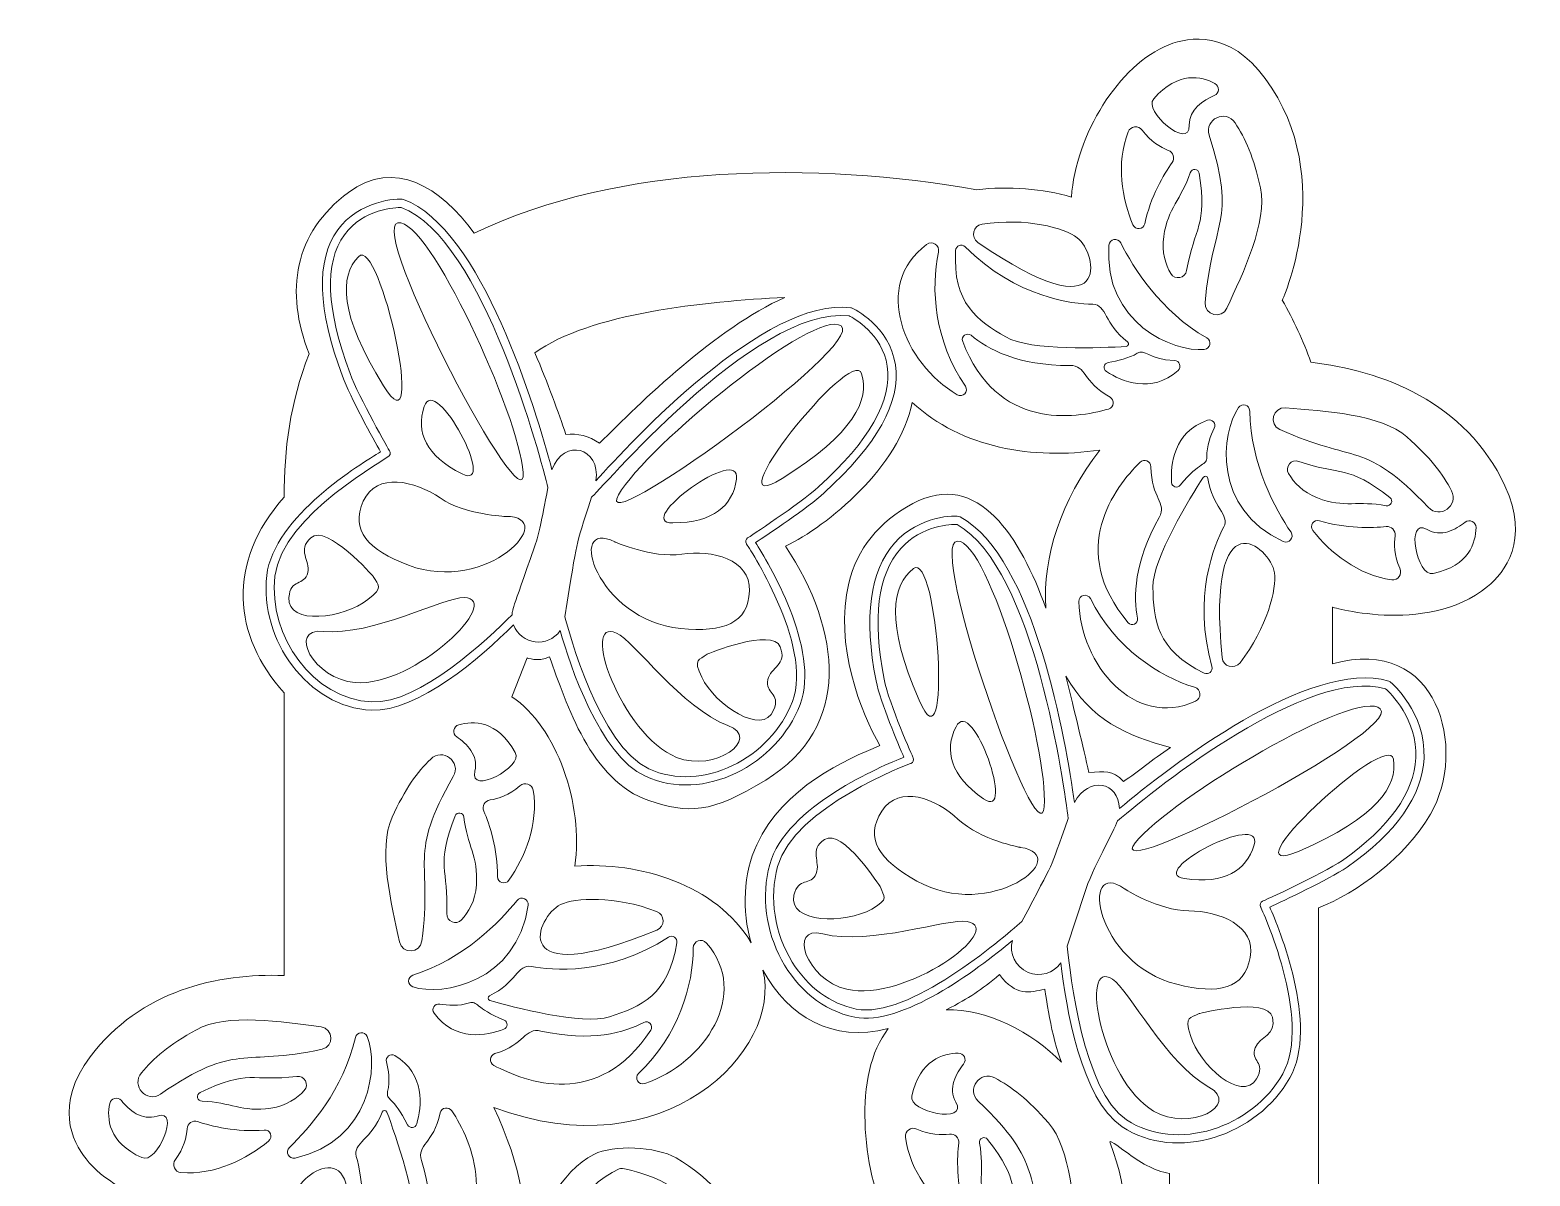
# Model space of a CAD drawing. Header units: inches. Extents: x 103 to 799, y 69 to 720.
# Drawn here: x 433.8 to 799, y 441.2 to 720.2 of the extents above; entities that cross this region are included whole.
import ezdxf

# ---------------------------------------------------------------- set-up
doc = ezdxf.new("R2010")
doc.units = ezdxf.units.IN
doc.header["$MEASUREMENT"] = 0
doc.layers.add('_U+0421_U+043B_U+043E_U+0439 1', color=7, linetype='Continuous')

# ---------------------------------------------------------------- blocks, each defined once
blk = doc.blocks.new('block 2')
at = {"layer": '_U+0421_U+043B_U+043E_U+0439 1', "color": 1, "lineweight": 9, "true_color": 0xff0000}
for points, knots in [([(792.9, 609.25), (783.5, 629.71), (762.64, 637.41), (745.66, 639.32), (743.81, 644.55), (741.46, 649.59), (738.69, 654.42), (738.06, 652.85), (752.73, 683.65), (734.57, 708.38), (725.89, 720.2), (716.13, 718.6), (711.08, 716.59), (698.87, 711.74), (688.4, 694.66), (687.37, 679.54), (680.4, 681.54), (672.12, 682.28), (664.32, 681.3), (625.47, 688.23), (577.24, 687.77), (542, 670.75), (533.76, 681.95), (522.52, 689.03), (511.33, 680.67), (498.07, 670.75), (495.83, 656.7), (501.77, 641.38), (501.77, 641.38), (501.77, 641.38), (501.77, 641.38), (497.1, 629.14), (495.7, 618.29), (495.7, 606.5), (481.6, 590.59), (483.19, 572.65), (495.7, 558.82), (495.7, 558.82), (495.7, 558.82), (495.7, 558.82), (495.7, 558.82), (495.7, 490.04), (495.7, 490.04), (479.63, 490.61), (460.63, 486.45), (448.5, 470.26), (439.7, 458.53), (444.07, 449.64), (447.46, 445.39), (455.64, 435.12), (475.02, 430.05), (489.79, 433.45), (489.91, 425.56), (491.91, 416.61), (495.7, 409), (495.7, 409), (495.7, 409), (495.7, 409), (495.7, 409), (495.7, 402.8), (495.7, 402.8), (481.25, 409.71), (465.28, 412.71), (459.78, 397.6), (456.52, 388.67), (456.94, 380.31), (461.02, 372.75), (468.39, 359.07), (483.88, 351.9), (492.5, 349.09), (488.56, 341.12), (481.73, 324.14), (486.24, 309.44), (487.7, 304.69), (492.2, 298.59), (495.7, 295.18), (495.7, 295.18), (495.7, 268.88), (495.7, 268.88), (483.83, 270.78), (470.88, 269.48), (459.2, 261.54), (433.82, 244.3), (460.55, 216.02), (486.29, 213.32), (481.26, 197.87), (482.16, 175.46), (495.71, 166.3), (495.71, 166.3), (495.7, 166.31), (495.7, 166.31), (495.7, 166.31), (495.7, 69.39), (495.7, 69.39), (495.7, 69.39), (595.15, 69.39), (595.15, 69.39), (595.15, 69.39), (595.15, 81.93), (595.15, 81.93), (595.15, 90.67), (602.26, 97.79), (611.01, 97.79), (611.01, 97.79), (635.64, 97.79), (635.64, 97.79), (644.38, 97.79), (651.5, 90.67), (651.5, 81.93), (651.5, 81.93), (651.5, 69.39), (651.5, 69.39), (651.5, 69.39), (750.95, 69.39), (750.95, 69.39), (750.95, 69.39), (750.95, 257.49), (750.95, 257.49), (777.58, 264.64), (778.71, 305.04), (750.95, 306.13), (750.95, 306.13), (750.95, 374.45), (750.95, 374.45), (774.46, 382.31), (788.89, 404.3), (768.8, 419.22), (762.08, 424.22), (754.8, 426.9), (747.51, 427.96), (747.51, 427.96), (747.51, 506.5), (747.51, 506.5), (756.66, 510.02), (768.77, 518.82), (774.81, 529.34), (783.87, 545.12), (776.73, 573.11), (750.94, 565.92), (750.94, 565.92), (750.95, 579.69), (750.95, 579.69), (749.15, 580.25), (773.58, 572.39), (788.66, 584.72), (792.87, 588.16), (799.01, 595.92), (792.9, 609.25)], [0, 0, 0, 0, 1, 1, 1, 2, 2, 2, 3, 3, 3, 4, 4, 4, 5, 5, 5, 6, 6, 6, 7, 7, 7, 8, 8, 8, 9, 9, 9, 10, 10, 10, 11, 11, 11, 12, 12, 12, 13, 13, 13, 14, 14, 14, 15, 15, 15, 16, 16, 16, 17, 17, 17, 18, 18, 18, 19, 19, 19, 20, 20, 20, 21, 21, 21, 22, 22, 22, 23, 23, 23, 24, 24, 24, 25, 25, 25, 26, 26, 26, 27, 27, 27, 28, 28, 28, 29, 29, 29, 30, 30, 30, 31, 31, 31, 32, 32, 32, 33, 33, 33, 34, 34, 34, 35, 35, 35, 36, 36, 36, 37, 37, 37, 38, 38, 38, 39, 39, 39, 40, 40, 40, 41, 41, 41, 42, 42, 42, 43, 43, 43, 44, 44, 44, 45, 45, 45, 46, 46, 46, 47, 47, 47, 48, 48, 48, 49, 49, 49, 49]), ([(707.42, 703.46), (713.33, 710.26), (719.04, 708.93), (722.3, 707.17), (723.51, 706.51), (723.43, 704.76), (722.15, 704.23), (719.47, 703.13), (715.94, 700.92), (716.04, 697.01), (716.2, 690.72), (704.63, 700.54), (707.42, 703.46)], [0, 0, 0, 0, 1, 1, 1, 2, 2, 2, 3, 3, 3, 4, 4, 4, 4]), ([(727.21, 697.6), (729.68, 693.86), (731.8, 689.15), (733.39, 681.75), (735.16, 673.54), (729.17, 661.13), (725.22, 652.49), (723.93, 649.68), (719.7, 650.77), (719.94, 653.85), (721.53, 673.84), (727.76, 673.03), (720.92, 694.62), (719.69, 698.51), (724.95, 701.01), (727.21, 697.6)], [0, 0, 0, 0, 1, 1, 1, 2, 2, 2, 3, 3, 3, 4, 4, 4, 5, 5, 5, 5]), ([(701.18, 695.42), (701.74, 696.86), (703.7, 697.05), (704.6, 695.8), (706.6, 693.05), (709.1, 691.63), (710.96, 690.91), (712.15, 690.44), (712.61, 689), (711.88, 687.95), (709.87, 685.07), (706.62, 679.65), (705.22, 673.04), (704.91, 671.6), (702.91, 671.42), (702.34, 672.79), (699.72, 679.05), (698.16, 687.67), (701.18, 695.42)], [0, 0, 0, 0, 1, 1, 1, 2, 2, 2, 3, 3, 3, 4, 4, 4, 5, 5, 5, 6, 6, 6, 6]), ([(715.42, 661.66), (715.1, 659.76), (712.56, 659.27), (711.58, 660.92), (710.32, 663.05), (709.29, 666.08), (709.85, 669.97), (710.85, 676.97), (714.13, 678.89), (716.3, 685.47), (716.66, 686.59), (718.29, 686.49), (718.47, 685.32), (720.56, 672.3), (717.27, 672.46), (715.42, 661.66)], [0, 0, 0, 0, 1, 1, 1, 2, 2, 2, 3, 3, 3, 4, 4, 4, 5, 5, 5, 5]), ([(664.58, 668.5), (662.75, 669.76), (663.41, 672.61), (665.6, 672.95), (676.3, 674.6), (685.76, 672), (688.8, 669.63), (693.74, 665.8), (697.74, 645.68), (664.58, 668.5)], [0, 0, 0, 0, 1, 1, 1, 2, 2, 2, 3, 3, 3, 3]), ([(661.55, 633.51), (662.45, 632.2), (660.92, 630.6), (659.55, 631.41), (646.49, 639.1), (638.85, 658.19), (652.12, 668), (653.49, 669.01), (655.36, 667.82), (655.01, 666.15), (653.1, 657.31), (653.95, 644.59), (661.55, 633.51)], [0, 0, 0, 0, 1, 1, 1, 2, 2, 2, 3, 3, 3, 4, 4, 4, 4]), ([(696.5, 667.82), (696.61, 669.35), (698.69, 669.75), (699.39, 668.37), (702.44, 662.31), (709.02, 651.77), (720.31, 645.23), (721.57, 644.5), (721.17, 642.59), (719.72, 642.45), (712.26, 641.71), (695.11, 648.82), (696.5, 667.82)], [0, 0, 0, 0, 1, 1, 1, 2, 2, 2, 3, 3, 3, 4, 4, 4, 4]), ([(701.04, 644.31), (701.5, 643.96), (701.26, 643.22), (700.68, 643.18), (694.9, 642.81), (677.42, 642), (671.37, 645.47), (664.58, 649.36), (658.4, 653.65), (659.17, 666.55), (659.24, 667.71), (660.65, 668.25), (661.47, 667.42), (673.93, 654.98), (687.74, 653.52), (692.57, 653.43), (695.97, 653.35), (695.33, 648.64), (701.04, 644.31)], [0, 0, 0, 0, 1, 1, 1, 2, 2, 2, 3, 3, 3, 4, 4, 4, 5, 5, 5, 6, 6, 6, 6]), ([(617.59, 655.11), (600.94, 647.64), (582.46, 629.64), (572.5, 619.62), (569.85, 621.32), (567.19, 622.12), (564.29, 621.76), (562.5, 627.06), (559.93, 634.15), (556.74, 641.63), (570.02, 651.24), (598.12, 654.15), (617.59, 655.11)], [0, 0, 0, 0, 1, 1, 1, 2, 2, 2, 3, 3, 3, 4, 4, 4, 4]), ([(696.76, 630.82), (697.97, 630.14), (697.73, 628.33), (696.4, 627.94), (688.17, 625.55), (669.08, 622.71), (660.89, 644.41), (660.42, 645.65), (661.91, 646.73), (662.93, 645.88), (666.91, 642.56), (674.39, 638.45), (686.97, 638.54), (691.12, 638.57), (689.95, 634.62), (696.76, 630.82)], [0, 0, 0, 0, 1, 1, 1, 2, 2, 2, 3, 3, 3, 4, 4, 4, 5, 5, 5, 5]), ([(713.33, 637.32), (706.84, 631.49), (699.56, 634.7), (695.87, 637.05), (694.95, 637.64), (695.24, 639.05), (696.32, 639.24), (698.52, 639.63), (701.5, 640.33), (703.36, 641.5), (705.32, 642.74), (705.99, 639.99), (712.45, 639.75), (713.68, 639.7), (714.25, 638.15), (713.33, 637.32)], [0, 0, 0, 0, 1, 1, 1, 2, 2, 2, 3, 3, 3, 4, 4, 4, 5, 5, 5, 5]), ([(554.87, 567.37), (554.87, 567.37), (557.33, 566.25), (560.33, 567.62), (564.39, 556.09), (570.46, 537.34), (584.5, 532.62), (593.98, 529.44), (599.6, 529.38), (612.95, 537.62), (633.96, 550.59), (631.49, 573.67), (617.75, 594.58), (628.02, 599.38), (645.51, 613.93), (648.63, 629.55), (660.58, 618.4), (678.1, 615.54), (694.27, 617.95), (684.89, 605.74), (680.27, 592.03), (681.14, 579.46), (675.1, 596.35), (664.71, 613.48), (648.78, 604.93), (640.41, 600.43), (635.15, 593.92), (633.16, 585.56), (629.55, 570.45), (636.19, 553.84), (640.75, 546), (632.51, 542.68), (617.17, 535.85), (610.75, 521.88), (607.54, 514.9), (607.04, 505.77), (609.41, 498.02), (600.71, 512.36), (582.21, 517.71), (566.49, 516.68), (568.68, 531.67), (562.05, 550.58), (551.15, 557.9), (551.15, 557.9), (554.87, 567.37), (554.87, 567.37)], [0, 0, 0, 0, 1, 1, 1, 2, 2, 2, 3, 3, 3, 4, 4, 4, 5, 5, 5, 6, 6, 6, 7, 7, 7, 8, 8, 8, 9, 9, 9, 10, 10, 10, 11, 11, 11, 12, 12, 12, 13, 13, 13, 14, 14, 14, 15, 15, 15, 15]), ([(740.83, 597.93), (741.7, 596.65), (740.34, 595.02), (738.95, 595.67), (721.67, 603.68), (723.79, 622.13), (728.05, 628.29), (728.88, 629.49), (730.74, 628.91), (730.77, 627.45), (731, 614.41), (737.02, 603.54), (740.83, 597.93)], [0, 0, 0, 0, 1, 1, 1, 2, 2, 2, 3, 3, 3, 4, 4, 4, 4]), ([(739.5, 628.22), (748.97, 627.48), (762.72, 626.68), (769.04, 621.15), (774.74, 616.16), (777.83, 612.02), (779.89, 608.05), (781.78, 604.42), (777.04, 601.04), (774.24, 604.01), (758.69, 620.46), (756.37, 614.62), (738.13, 622.94), (735.31, 624.23), (736.41, 628.46), (739.5, 628.22)], [0, 0, 0, 0, 1, 1, 1, 2, 2, 2, 3, 3, 3, 4, 4, 4, 5, 5, 5, 5]), ([(720.47, 625.2), (721.64, 625.6), (722.72, 624.35), (722.16, 623.25), (721.26, 621.47), (720.33, 618.99), (720.33, 616.24), (720.33, 614.05), (718.77, 615.44), (713.88, 609.39), (713.19, 608.54), (711.82, 608.97), (711.75, 610.06), (711.48, 614.43), (712.21, 622.36), (720.47, 625.2)], [0, 0, 0, 0, 1, 1, 1, 2, 2, 2, 3, 3, 3, 4, 4, 4, 5, 5, 5, 5]), ([(703.46, 576.99), (703.71, 575.68), (702.05, 574.89), (701.19, 575.91), (686.2, 593.61), (697.96, 608.93), (704.04, 614.95), (705.03, 615.93), (706.72, 615.25), (706.73, 613.87), (706.75, 606.1), (710.76, 605.16), (708.73, 601.57), (702.53, 590.61), (702.49, 582.08), (703.46, 576.99)], [0, 0, 0, 0, 1, 1, 1, 2, 2, 2, 3, 3, 3, 4, 4, 4, 5, 5, 5, 5]), ([(764, 604.4), (757.19, 605.71), (753.91, 603.77), (747.31, 606.29), (743.64, 607.7), (741.49, 610.06), (740.24, 612.21), (739.27, 613.87), (740.94, 615.84), (742.75, 615.2), (753.12, 611.56), (754.54, 614.54), (764.92, 606.38), (765.85, 605.65), (765.15, 604.18), (764, 604.4)], [0, 0, 0, 0, 1, 1, 1, 2, 2, 2, 3, 3, 3, 4, 4, 4, 5, 5, 5, 5]), ([(721.59, 565.24), (721.91, 564.12), (720.76, 563.15), (719.71, 563.66), (708.06, 569.25), (707.31, 576.74), (707.2, 584.56), (707.11, 591.53), (716.31, 606.42), (719.45, 611.29), (719.76, 611.78), (720.52, 611.63), (720.6, 611.05), (721.62, 603.96), (726.05, 602.24), (724.46, 599.23), (722.2, 594.96), (716.76, 582.18), (721.59, 565.24)], [0, 0, 0, 0, 1, 1, 1, 2, 2, 2, 3, 3, 3, 4, 4, 4, 5, 5, 5, 6, 6, 6, 6]), ([(736.8, 588.06), (737.38, 584.25), (735.06, 574.72), (728.42, 566.17), (727.06, 564.42), (724.25, 565.23), (724.04, 567.44), (720.23, 607.24), (735.8, 594.5), (736.8, 588.06)], [0, 0, 0, 0, 1, 1, 1, 2, 2, 2, 3, 3, 3, 3]), ([(765.35, 586.36), (757.11, 587.48), (750.33, 593.03), (746.13, 598.36), (745.21, 599.52), (746.34, 601.18), (747.75, 600.75), (754.21, 598.76), (760.52, 598.97), (764.02, 599.33), (765.29, 599.46), (766.33, 598.36), (766.16, 597.09), (765.89, 595.12), (765.91, 592.24), (767.34, 589.16), (767.99, 587.77), (766.88, 586.15), (765.35, 586.36)], [0, 0, 0, 0, 1, 1, 1, 2, 2, 2, 3, 3, 3, 4, 4, 4, 5, 5, 5, 6, 6, 6, 6]), ([(775.41, 587.9), (771.5, 586.89), (768.54, 601.77), (773.96, 598.58), (777.33, 596.59), (780.97, 598.6), (783.24, 600.41), (784.32, 601.26), (785.89, 600.48), (785.87, 599.11), (785.83, 595.4), (784.22, 589.77), (775.41, 587.9)], [0, 0, 0, 0, 1, 1, 1, 2, 2, 2, 3, 3, 3, 4, 4, 4, 4]), ([(689.17, 581.06), (689.13, 582.65), (691.27, 583.21), (691.98, 581.78), (697.97, 569.76), (708.68, 562.84), (717.34, 560.21), (718.97, 559.71), (719.1, 557.49), (717.55, 556.79), (702.66, 550.01), (689.56, 565.76), (689.17, 581.06)], [0, 0, 0, 0, 1, 1, 1, 2, 2, 2, 3, 3, 3, 4, 4, 4, 4]), ([(700.03, 537.29), (697.34, 540.23), (695.5, 539.67), (691.61, 539.43), (690.2, 545.68), (688.16, 554.22), (686.04, 562.89), (692.07, 552.38), (700.62, 548.39), (711.51, 545.54), (706.84, 542.53), (703.67, 539.58), (700.03, 537.29)], [0, 0, 0, 0, 1, 1, 1, 2, 2, 2, 3, 3, 3, 4, 4, 4, 4]), ([(538.19, 551.06), (541.74, 552.09), (547.6, 552.19), (551.95, 544.3), (554.05, 540.85), (540.67, 533.69), (542.15, 539.81), (543.08, 543.61), (540.09, 546.51), (537.71, 548.16), (536.58, 548.94), (536.86, 550.68), (538.19, 551.06)], [0, 0, 0, 0, 1, 1, 1, 2, 2, 2, 3, 3, 3, 4, 4, 4, 4]), ([(521.98, 528.56), (525.1, 535.46), (528.16, 539.61), (531.37, 542.74), (534.29, 545.6), (538.91, 542.05), (536.88, 538.5), (525.64, 518.85), (531.9, 518.32), (529.23, 498.45), (528.81, 495.38), (524.44, 495.21), (523.78, 498.23), (521.74, 507.51), (518.51, 520.9), (521.98, 528.56)], [0, 0, 0, 0, 1, 1, 1, 2, 2, 2, 3, 3, 3, 4, 4, 4, 5, 5, 5, 5]), ([(556.34, 535.12), (557.66, 526.9), (554.31, 518.8), (550.43, 513.24), (549.59, 512.02), (547.67, 512.62), (547.67, 514.1), (547.7, 520.85), (545.67, 526.84), (544.31, 530.07), (543.82, 531.26), (544.57, 532.57), (545.84, 532.77), (547.8, 533.09), (550.55, 533.95), (553.08, 536.21), (554.23, 537.24), (556.1, 536.64), (556.34, 535.12)], [0, 0, 0, 0, 1, 1, 1, 2, 2, 2, 3, 3, 3, 4, 4, 4, 5, 5, 5, 6, 6, 6, 6]), ([(537.31, 528.9), (537.74, 530), (539.35, 529.76), (539.47, 528.59), (540.19, 521.69), (543, 519.12), (542.5, 512.07), (542.22, 508.15), (540.58, 505.41), (538.89, 503.59), (537.58, 502.18), (535.21, 503.2), (535.29, 505.12), (535.77, 516.11), (532.51, 516.59), (537.31, 528.9)], [0, 0, 0, 0, 1, 1, 1, 2, 2, 2, 3, 3, 3, 4, 4, 4, 5, 5, 5, 5]), ([(552.39, 508.3), (553.35, 509.49), (555.3, 508.67), (555.09, 507.15), (552.44, 488.29), (534.17, 484.96), (527.04, 487.26), (525.65, 487.7), (525.66, 489.65), (527.05, 490.1), (539.46, 494.11), (548.12, 503.02), (552.39, 508.3)], [0, 0, 0, 0, 1, 1, 1, 2, 2, 2, 3, 3, 3, 4, 4, 4, 4]), ([(563, 507.3), (566.47, 508.96), (576.27, 509.51), (586.37, 505.63), (588.45, 504.84), (588.49, 501.91), (586.43, 501.07), (549.45, 485.88), (557.12, 504.48), (563, 507.3)], [0, 0, 0, 0, 1, 1, 1, 2, 2, 2, 3, 3, 3, 3]), ([(589.24, 499.36), (590.22, 499.99), (591.48, 499.17), (591.3, 498.02), (589.33, 485.25), (582.39, 482.36), (574.93, 479.99), (568.29, 477.88), (551.37, 482.36), (545.79, 483.95), (545.24, 484.11), (545.17, 484.88), (545.69, 485.13), (552.19, 488.16), (552.54, 492.9), (555.89, 492.25), (560.63, 491.33), (574.44, 489.83), (589.24, 499.36)], [0, 0, 0, 0, 1, 1, 1, 2, 2, 2, 3, 3, 3, 4, 4, 4, 5, 5, 5, 6, 6, 6, 6]), ([(582.01, 466.23), (591.77, 475.45), (595.29, 487.7), (595.3, 496.76), (595.3, 498.46), (597.38, 499.23), (598.51, 497.95), (609.32, 485.66), (598.04, 468.56), (583.51, 463.75), (582, 463.25), (580.85, 465.14), (582.01, 466.23)], [0, 0, 0, 0, 1, 1, 1, 2, 2, 2, 3, 3, 3, 4, 4, 4, 4]), ([(606.48, 408.22), (607.78, 413.34), (609.5, 419.14), (608.38, 424.5), (606.6, 432.91), (599.37, 440.91), (591.12, 445.62), (586.07, 448.52), (575.95, 448.87), (571.12, 446.5), (563.11, 442.57), (557.39, 431), (552.88, 418.62), (556.06, 430.77), (553.36, 443.94), (546.73, 457.93), (588.15, 442.3), (617.15, 471.77), (612.25, 491.36), (618.42, 479.99), (629.11, 473.65), (642.78, 477.1), (634, 466.12), (636.55, 442.91), (642.47, 430.12), (629.88, 427.26), (612.08, 419.87), (606.48, 408.22)], [0, 0, 0, 0, 1, 1, 1, 2, 2, 2, 3, 3, 3, 4, 4, 4, 5, 5, 5, 6, 6, 6, 7, 7, 7, 8, 8, 8, 9, 9, 9, 9]), ([(656.88, 481.65), (662.82, 484.79), (665.11, 486.35), (669.88, 490.25), (673.87, 484.9), (677.25, 485.88), (680.88, 486.72), (680.88, 486.72), (682.62, 474.25), (684.94, 468.94), (677.94, 476.14), (666.45, 482.15), (656.88, 481.65)], [0, 0, 0, 0, 1, 1, 1, 2, 2, 2, 3, 3, 3, 4, 4, 4, 4]), ([(532.2, 480.9), (531.47, 481.9), (532.35, 483.3), (533.57, 483.08), (535.53, 482.73), (538.18, 482.57), (540.8, 483.36), (542.9, 484), (542.02, 482.1), (549.23, 479.18), (550.25, 478.77), (550.23, 477.33), (549.21, 476.95), (545.1, 475.42), (537.3, 473.82), (532.2, 480.9)], [0, 0, 0, 0, 1, 1, 1, 2, 2, 2, 3, 3, 3, 4, 4, 4, 5, 5, 5, 5]), ([(460.95, 466.34), (463.81, 469.79), (467.7, 473.18), (474.33, 476.85), (481.67, 480.93), (495.29, 478.8), (504.7, 477.52), (507.76, 477.11), (507.95, 472.74), (504.92, 472.08), (485.33, 467.8), (484.3, 473.99), (465.63, 461.19), (462.26, 458.88), (458.34, 463.19), (460.95, 466.34)], [0, 0, 0, 0, 1, 1, 1, 2, 2, 2, 3, 3, 3, 4, 4, 4, 5, 5, 5, 5]), ([(546.77, 468.15), (545.55, 468.81), (545.7, 470.63), (547.02, 471.03), (554.49, 473.32), (554.17, 477.42), (558.22, 476.52), (570.5, 473.77), (578.67, 476.2), (583.26, 478.61), (584.44, 479.23), (585.68, 477.86), (584.95, 476.74), (572.36, 457.27), (554.3, 464.07), (546.77, 468.15)], [0, 0, 0, 0, 1, 1, 1, 2, 2, 2, 3, 3, 3, 4, 4, 4, 5, 5, 5, 5]), ([(513.07, 474.93), (513.4, 476.35), (515.34, 476.52), (515.9, 475.17), (518.77, 468.26), (516.94, 449.77), (498.36, 445.6), (496.86, 445.26), (495.88, 447.14), (496.99, 448.2), (501.9, 452.87), (510.08, 462.23), (513.07, 474.93)], [0, 0, 0, 0, 1, 1, 1, 2, 2, 2, 3, 3, 3, 4, 4, 4, 4]), ([(520.59, 469), (520.28, 470.2), (521.6, 471.19), (522.66, 470.55), (530.13, 466.03), (529.17, 458.13), (527.98, 453.92), (527.68, 452.86), (526.25, 452.73), (525.76, 453.71), (522.24, 460.7), (520.44, 459.61), (520.9, 461.77), (521.48, 464.45), (521.1, 467.08), (520.59, 469)], [0, 0, 0, 0, 1, 1, 1, 2, 2, 2, 3, 3, 3, 4, 4, 4, 5, 5, 5, 5]), ([(661.1, 468.49), (659.29, 466.23), (657.25, 462.6), (659.22, 459.22), (662.38, 453.78), (647.52, 456.83), (648.55, 460.73), (650.47, 469.53), (656.12, 471.11), (659.82, 471.13), (661.2, 471.14), (661.97, 469.56), (661.1, 468.49)], [0, 0, 0, 0, 1, 1, 1, 2, 2, 2, 3, 3, 3, 4, 4, 4, 4]), ([(492.42, 457.74), (485.44, 456.67), (482.65, 459.26), (475.72, 459.42), (474.54, 459.45), (474.17, 461.03), (475.23, 461.54), (487.11, 467.33), (487.86, 464.12), (498.76, 465.49), (500.67, 465.73), (501.88, 463.45), (500.58, 462.03), (498.91, 460.2), (496.31, 458.34), (492.42, 457.74)], [0, 0, 0, 0, 1, 1, 1, 2, 2, 2, 3, 3, 3, 4, 4, 4, 5, 5, 5, 5]), ([(664.65, 459.47), (661.7, 462.29), (665.11, 467.01), (668.72, 465.1), (672.69, 463.02), (676.81, 459.91), (681.77, 454.18), (687.27, 447.83), (687.98, 434.07), (688.67, 424.6), (688.9, 421.51), (684.66, 420.43), (683.39, 423.25), (675.17, 441.54), (681.02, 443.83), (664.65, 459.47)], [0, 0, 0, 0, 1, 1, 1, 2, 2, 2, 3, 3, 3, 4, 4, 4, 5, 5, 5, 5]), ([(461.08, 445.7), (452.86, 449.39), (452.48, 455.24), (453.22, 458.87), (453.49, 460.22), (455.2, 460.64), (456.07, 459.58), (457.9, 457.34), (461.04, 454.6), (464.75, 455.83), (470.73, 457.8), (464.69, 443.88), (461.08, 445.7)], [0, 0, 0, 0, 1, 1, 1, 2, 2, 2, 3, 3, 3, 4, 4, 4, 4]), ([(520.72, 456.75), (522.76, 451.32), (528.61, 434.83), (527.04, 428.03), (525.28, 420.41), (522.97, 413.25), (510.41, 410.24), (509.27, 409.97), (508.35, 411.16), (508.9, 412.19), (517.2, 427.72), (514.58, 441.36), (513.27, 446.01), (512.35, 449.28), (517.05, 450.04), (519.54, 456.76), (519.74, 457.3), (520.52, 457.29), (520.72, 456.75)], [0, 0, 0, 0, 1, 1, 1, 2, 2, 2, 3, 3, 3, 4, 4, 4, 5, 5, 5, 6, 6, 6, 6]), ([(529.14, 444.97), (527.91, 448.93), (532.03, 448.96), (533.7, 456.57), (533.99, 457.93), (535.79, 458.22), (536.55, 457.06), (541.23, 449.89), (549.48, 432.44), (531.09, 418.3), (530.04, 417.49), (528.58, 418.61), (529.1, 419.84), (531.12, 424.61), (532.88, 432.96), (529.14, 444.97)], [0, 0, 0, 0, 1, 1, 1, 2, 2, 2, 3, 3, 3, 4, 4, 4, 5, 5, 5, 5]), ([(491.91, 449.74), (486.68, 445.42), (478.88, 441.42), (470.58, 442.07), (469.05, 442.19), (468.3, 444), (469.23, 445.23), (471.28, 447.94), (471.91, 450.75), (472.07, 452.73), (472.17, 454.01), (473.41, 454.87), (474.63, 454.47), (477.97, 453.38), (484.1, 451.84), (490.83, 452.42), (492.3, 452.55), (493.05, 450.68), (491.91, 449.74)], [0, 0, 0, 0, 1, 1, 1, 2, 2, 2, 3, 3, 3, 4, 4, 4, 5, 5, 5, 6, 6, 6, 6]), ([(506.97, 414.85), (506.29, 412.73), (503.37, 412.54), (502.41, 414.54), (497.73, 424.29), (497.48, 434.1), (498.85, 437.7), (501.09, 443.54), (519.18, 453.21), (506.97, 414.85)], [0, 0, 0, 0, 1, 1, 1, 2, 2, 2, 3, 3, 3, 3]), ([(646.95, 450.68), (646.75, 452.21), (648.38, 453.32), (649.77, 452.66), (652.84, 451.21), (655.72, 451.17), (657.69, 451.43), (658.96, 451.59), (660.06, 450.55), (659.92, 449.27), (659.54, 445.78), (659.3, 439.47), (661.25, 433), (661.67, 431.59), (660, 430.47), (658.85, 431.39), (653.55, 435.62), (648.03, 442.43), (646.95, 450.68)], [0, 0, 0, 0, 1, 1, 1, 2, 2, 2, 3, 3, 3, 4, 4, 4, 5, 5, 5, 6, 6, 6, 6]), ([(664.99, 449.23), (664.77, 450.39), (666.24, 451.07), (666.97, 450.14), (675.1, 439.68), (672.08, 438.35), (675.67, 427.92), (676.3, 426.11), (674.32, 424.45), (672.66, 425.43), (670.53, 426.69), (668.17, 428.86), (666.79, 432.53), (664.3, 439.15), (666.26, 442.41), (664.99, 449.23)], [0, 0, 0, 0, 1, 1, 1, 2, 2, 2, 3, 3, 3, 4, 4, 4, 5, 5, 5, 5]), ([(711.03, 422.06), (706.91, 420.25), (703.15, 418.29), (700.17, 416.35), (700.96, 425.8), (701.65, 437), (696.77, 449.27), (696.33, 450.39), (698.51, 448.57), (700.75, 447), (703.85, 444.82), (707.49, 442.29), (711.25, 441.88), (711.25, 441.88), (711.03, 422.06), (711.03, 422.06)], [0, 0, 0, 0, 1, 1, 1, 2, 2, 2, 3, 3, 3, 4, 4, 4, 5, 5, 5, 5])]:
    blk.add_open_spline(points, degree=3, knots=knots, dxfattribs=at)
at = {"layer": '_U+0421_U+043B_U+043E_U+0439 1', "color": 7, "lineweight": 9, "true_color": 0xffffff}
for points, knots in [([(491.47, 587.45), (493.14, 601.68), (514.47, 614.76), (519.19, 617.48), (517.46, 620.56), (511.77, 630.8), (509.89, 635.91), (503.78, 652.13), (503.4, 664.13), (508.75, 671.56), (513.81, 678.57), (523.42, 679.41), (524.73, 678.94), (543.8, 672.04), (557.06, 627.56), (560.89, 613.16), (563.83, 620.95), (572.74, 618.68), (571.62, 610.44), (580.08, 619.99), (612.89, 655.28), (633.69, 652.59), (633.79, 652.57), (633.89, 652.54), (633.99, 652.5), (634.36, 652.33), (643.09, 648.15), (644.51, 638.7), (645.87, 629.64), (640.03, 619.16), (627.15, 607.53), (623.15, 603.85), (613.4, 597.36), (610.45, 595.42), (613.39, 590.84), (626.36, 569.44), (621.32, 556.03), (615.79, 541.29), (597.73, 532.02), (583.64, 538.53), (572.45, 543.71), (565.27, 565.62), (562.89, 573.99), (559.93, 569.7), (553.38, 570.53), (551.57, 575.41), (543.56, 567.44), (528.23, 554.15), (516.95, 554.63), (501.45, 555.3), (489.64, 571.8), (491.47, 587.45)], [0, 0, 0, 0, 1, 1, 1, 2, 2, 2, 3, 3, 3, 4, 4, 4, 5, 5, 5, 6, 6, 6, 7, 7, 7, 8, 8, 8, 9, 9, 9, 10, 10, 10, 11, 11, 11, 12, 12, 12, 13, 13, 13, 14, 14, 14, 15, 15, 15, 16, 16, 16, 17, 17, 17, 17]), ([(517.03, 556.63), (528.61, 556.12), (545.47, 572.08), (551.18, 577.86), (551.23, 579.09), (551, 578.14), (556.66, 594.43), (557.94, 598.12), (558.18, 599.9), (559.92, 608.86), (558.38, 615.05), (544.32, 669.47), (524.21, 677), (524.2, 677), (524.2, 677), (524.2, 677), (522.99, 677), (514.96, 676.75), (510.36, 670.37), (505.43, 663.51), (505.9, 652.16), (511.76, 636.61), (513.88, 630.82), (521.34, 617.73), (521.41, 617.6), (521.55, 617.37), (521.58, 617.09), (521.51, 616.83), (521.23, 615.83), (495.23, 602.38), (493.46, 587.22), (491.75, 572.64), (502.78, 557.25), (517.03, 556.63)], [0, 0, 0, 0, 1, 1, 1, 2, 2, 2, 3, 3, 3, 4, 4, 4, 5, 5, 5, 6, 6, 6, 7, 7, 7, 8, 8, 8, 9, 9, 9, 10, 10, 10, 11, 11, 11, 11]), ([(553.89, 612.45), (552.96, 626.29), (530.84, 674.67), (523.4, 673.24), (515.97, 671.81), (554.81, 598.61), (553.89, 612.45)], [0, 0, 0, 0, 1, 1, 1, 2, 2, 2, 2]), ([(513.79, 665.01), (509.23, 660.22), (508.98, 651.12), (519.91, 633.58), (530.83, 616.03), (519.02, 670.51), (513.79, 665.01)], [0, 0, 0, 0, 1, 1, 1, 2, 2, 2, 2]), ([(564.05, 577.37), (564.89, 574.11), (572.42, 545.93), (584.48, 540.35), (597.43, 534.37), (614.29, 542.99), (619.45, 556.73), (624.63, 570.53), (608.4, 594.91), (608.24, 595.15), (607.93, 595.62), (608.06, 596.24), (608.52, 596.55), (608.65, 596.63), (621.28, 604.85), (625.81, 609.01), (638.16, 620.16), (643.78, 630.05), (642.53, 638.4), (641.36, 646.21), (634.32, 650.09), (633.27, 650.62), (610.28, 653.35), (571.52, 606.65), (570.52, 606.51), (566.22, 592.76), (567.41, 597.96), (564.05, 577.37)], [0, 0, 0, 0, 1, 1, 1, 2, 2, 2, 3, 3, 3, 4, 4, 4, 5, 5, 5, 6, 6, 6, 7, 7, 7, 8, 8, 8, 9, 9, 9, 9]), ([(631.29, 648.15), (625.24, 652.71), (584.05, 619.06), (577.11, 607.05), (570.17, 595.04), (637.33, 643.58), (631.29, 648.15)], [0, 0, 0, 0, 1, 1, 1, 2, 2, 2, 2]), ([(616.92, 611.01), (634.47, 621.94), (638.26, 630.21), (636.28, 636.52), (634.02, 643.76), (599.38, 600.09), (616.92, 611.01)], [0, 0, 0, 0, 1, 1, 1, 2, 2, 2, 2]), ([(529.78, 628.52), (527.76, 622.3), (530.17, 616.58), (539.01, 612.16), (547.85, 607.73), (532.54, 636.96), (529.78, 628.52)], [0, 0, 0, 0, 1, 1, 1, 2, 2, 2, 2]), ([(590.33, 600.22), (600.22, 600.29), (604.9, 604.36), (605.83, 610.83), (607.08, 619.62), (580.44, 600.15), (590.33, 600.22)], [0, 0, 0, 0, 1, 1, 1, 2, 2, 2, 2]), ([(525.94, 589.92), (545.19, 582.68), (563.06, 601.82), (549.63, 601.79), (549.63, 601.79), (539.83, 602.09), (533.7, 606.28), (527.56, 610.47), (518.2, 612.65), (514.96, 605.51), (511.72, 598.36), (516.12, 593.62), (525.94, 589.92)], [0, 0, 0, 0, 1, 1, 1, 2, 2, 2, 3, 3, 3, 4, 4, 4, 4]), ([(516.1, 581.55), (520.16, 584.76), (518.47, 584.95), (517.41, 587.17), (517.41, 587.17), (506.07, 600.07), (502.23, 596.62), (498.74, 593.49), (502.14, 591.14), (501.44, 588.12), (500.65, 584.75), (497.17, 586.74), (496.87, 582.08), (496.43, 575.07), (510.3, 576.98), (516.1, 581.55)], [0, 0, 0, 0, 1, 1, 1, 2, 2, 2, 3, 3, 3, 4, 4, 4, 5, 5, 5, 5]), ([(592.24, 574.5), (602.69, 573.48), (608.73, 575.8), (608.98, 583.64), (609.22, 591.48), (599.86, 593.66), (592.51, 592.61), (585.15, 591.55), (576.22, 595.6), (576.22, 595.6), (564.18, 601.56), (571.78, 576.5), (592.24, 574.5)], [0, 0, 0, 0, 1, 1, 1, 2, 2, 2, 3, 3, 3, 4, 4, 4, 4]), ([(644.33, 595.31), (650.23, 601.96), (659.27, 602.25), (660.27, 601.7), (678.46, 591.78), (686.07, 546.81), (688.1, 532.16), (691.56, 538.66), (698.96, 537.22), (699.04, 530.69), (711.38, 541), (745.33, 567.28), (764.63, 561.72), (764.76, 561.68), (764.89, 561.62), (765, 561.52), (765.35, 561.22), (773.7, 554.04), (773.21, 542.94), (772.8, 533.78), (766.5, 524.85), (754.48, 516.41), (749.82, 513.28), (738.89, 508.2), (735.64, 506.71), (737.88, 501.66), (747.74, 477.92), (740.54, 465.11), (732.65, 451.04), (712.93, 444.47), (699.69, 453.24), (689.74, 459.83), (686, 482.57), (684.77, 493.11), (683.03, 490.61), (679.72, 489.57), (676.8, 490.81), (676.8, 490.81), (676.8, 490.81), (676.8, 490.81), (673.74, 492.1), (672.17, 495.44), (673, 498.56), (664.09, 491.12), (646.01, 477.66), (634.6, 479.91), (619.02, 482.99), (609.63, 501.54), (613.91, 517.08), (617.8, 531.2), (641.35, 541.12), (646.6, 543.18), (645.21, 546.35), (640.9, 556.37), (639.8, 561.8), (636.77, 577.24), (638.29, 588.51), (644.33, 595.31)], [0, 0, 0, 0, 1, 1, 1, 2, 2, 2, 3, 3, 3, 4, 4, 4, 5, 5, 5, 6, 6, 6, 7, 7, 7, 8, 8, 8, 9, 9, 9, 10, 10, 10, 11, 11, 11, 12, 12, 12, 13, 13, 13, 14, 14, 14, 15, 15, 15, 16, 16, 16, 17, 17, 17, 18, 18, 18, 19, 19, 19, 19]), ([(641.76, 562.19), (643, 556.04), (648.8, 543.16), (648.86, 543.03), (649.1, 542.5), (648.83, 541.88), (648.29, 541.68), (648, 541.58), (619.85, 531.13), (615.84, 516.55), (613.75, 508.99), (615.09, 500.3), (619.41, 493.31), (623.2, 487.17), (628.74, 483.11), (634.99, 481.87), (647.6, 479.38), (670.41, 498.86), (675.26, 503.16), (683.64, 519), (681.7, 514.61), (686.59, 528.23), (685.68, 535.57), (678.48, 589.14), (659.52, 599.83), (658.19, 599.87), (650.95, 599.78), (645.8, 593.96), (640.22, 587.65), (638.86, 576.96), (641.76, 562.19)], [0, 0, 0, 0, 1, 1, 1, 2, 2, 2, 3, 3, 3, 4, 4, 4, 5, 5, 5, 6, 6, 6, 7, 7, 7, 8, 8, 8, 9, 9, 9, 10, 10, 10, 10]), ([(680.72, 531.13), (681.86, 544.96), (667.18, 596.09), (659.61, 595.78), (652.04, 595.48), (679.58, 517.31), (680.72, 531.13)], [0, 0, 0, 0, 1, 1, 1, 2, 2, 2, 2]), ([(648.88, 589.08), (643.66, 585.01), (642.06, 576.06), (650.26, 557.08), (658.45, 538.11), (654.87, 593.73), (648.88, 589.08)], [0, 0, 0, 0, 1, 1, 1, 2, 2, 2, 2]), ([(539.51, 582.03), (534.75, 582.18), (517.09, 572.64), (505.22, 573.82), (496.34, 574.7), (502.89, 562.12), (512.98, 561.35), (527.58, 560.24), (549.31, 581.73), (539.51, 582.03)], [0, 0, 0, 0, 1, 1, 1, 2, 2, 2, 3, 3, 3, 3]), ([(603.73, 550.9), (592.56, 555.08), (580.92, 571.44), (576.59, 573.41), (567.66, 577.46), (577.67, 548.59), (591.26, 543.14), (600.66, 539.38), (612.09, 547.77), (603.73, 550.9)], [0, 0, 0, 0, 1, 1, 1, 2, 2, 2, 3, 3, 3, 3]), ([(597.38, 562.64), (600.57, 555.98), (612.17, 548.15), (614.87, 554.63), (616.66, 558.95), (612.65, 558.7), (613.44, 562.07), (614.14, 565.09), (618.23, 565.69), (616.48, 570.05), (614.55, 574.84), (598.69, 568.26), (598.69, 568.26), (596.76, 566.74), (595.15, 567.31), (597.38, 562.64)], [0, 0, 0, 0, 1, 1, 1, 2, 2, 2, 3, 3, 3, 4, 4, 4, 5, 5, 5, 5]), ([(686.37, 497.2), (686.99, 490.43), (690.18, 461.94), (700.79, 454.91), (713.02, 446.82), (731.45, 452.99), (738.8, 466.09), (746.2, 479.28), (733.54, 506.5), (733.41, 506.78), (733.17, 507.29), (733.4, 507.89), (733.9, 508.11), (734.04, 508.18), (748.11, 514.55), (753.35, 518.06), (764.8, 526.11), (770.82, 534.51), (771.21, 543.01), (771.64, 552.33), (764.96, 558.85), (763.86, 559.86), (744.68, 565.1), (708.77, 536.29), (698.56, 527.65), (697.78, 525.28), (692.49, 516.07), (690.52, 510.02), (690.52, 510.02), (686.37, 497.2), (686.37, 497.2)], [0, 0, 0, 0, 1, 1, 1, 2, 2, 2, 3, 3, 3, 4, 4, 4, 5, 5, 5, 6, 6, 6, 7, 7, 7, 8, 8, 8, 9, 9, 9, 10, 10, 10, 10]), ([(762.57, 554.93), (757.27, 560.34), (711.52, 533.18), (702.88, 522.34), (694.23, 511.5), (767.87, 549.51), (762.57, 554.93)], [0, 0, 0, 0, 1, 1, 1, 2, 2, 2, 2]), ([(665.96, 533.06), (674.05, 527.37), (663.25, 558.55), (659.27, 550.61), (656.34, 544.76), (657.88, 538.75), (665.96, 533.06)], [0, 0, 0, 0, 1, 1, 1, 2, 2, 2, 2]), ([(742.84, 520.34), (761.82, 528.54), (766.79, 536.15), (765.78, 542.69), (764.61, 550.18), (723.87, 512.15), (742.84, 520.34)], [0, 0, 0, 0, 1, 1, 1, 2, 2, 2, 2]), ([(674.92, 521.23), (674.92, 521.23), (665.28, 522.99), (659.83, 528.04), (654.39, 533.1), (645.46, 536.64), (641.19, 530.06), (636.92, 523.48), (640.57, 518.13), (649.73, 513.02), (667.69, 502.99), (688.21, 519.26), (674.92, 521.23)], [0, 0, 0, 0, 1, 1, 1, 2, 2, 2, 3, 3, 3, 4, 4, 4, 4]), ([(714.93, 513.62), (724.72, 512.22), (729.96, 515.55), (731.84, 521.81), (734.39, 530.32), (705.15, 515.03), (714.93, 513.62)], [0, 0, 0, 0, 1, 1, 1, 2, 2, 2, 2]), ([(638.75, 506.2), (643.25, 508.76), (641.6, 509.21), (640.88, 511.56), (640.88, 511.56), (631.59, 526), (627.28, 523.17), (623.36, 520.58), (626.38, 517.76), (625.23, 514.88), (623.96, 511.66), (620.81, 514.15), (619.82, 509.58), (618.34, 502.72), (632.34, 502.54), (638.75, 506.2)], [0, 0, 0, 0, 1, 1, 1, 2, 2, 2, 3, 3, 3, 4, 4, 4, 5, 5, 5, 5]), ([(713.01, 487.91), (723.19, 485.35), (729.51, 486.74), (730.91, 494.46), (732.32, 502.17), (723.38, 505.72), (715.96, 505.77), (708.53, 505.82), (700.3, 511.16), (700.3, 511.16), (689.28, 518.84), (693.07, 492.92), (713.01, 487.91)], [0, 0, 0, 0, 1, 1, 1, 2, 2, 2, 3, 3, 3, 4, 4, 4, 4]), ([(661.97, 503.19), (657.29, 504.05), (638.41, 497.24), (626.84, 500.17), (618.2, 502.36), (622.8, 488.95), (632.67, 486.69), (646.94, 483.42), (671.62, 501.43), (661.97, 503.19)], [0, 0, 0, 0, 1, 1, 1, 2, 2, 2, 3, 3, 3, 3]), ([(707.38, 457.04), (716.1, 451.92), (728.65, 458.52), (720.86, 462.86), (710.43, 468.66), (701.35, 486.56), (697.36, 489.15), (689.13, 494.48), (694.74, 464.45), (707.38, 457.04)], [0, 0, 0, 0, 1, 1, 1, 2, 2, 2, 3, 3, 3, 3]), ([(718.45, 480.78), (716.31, 479.56), (714.81, 480.37), (716.32, 475.42), (718.49, 468.35), (728.8, 458.88), (732.42, 464.89), (734.84, 468.9), (730.84, 469.24), (732.12, 472.46), (733.26, 475.35), (737.39, 475.33), (736.31, 479.9), (735.12, 484.92), (718.45, 480.78), (718.45, 480.78)], [0, 0, 0, 0, 1, 1, 1, 2, 2, 2, 3, 3, 3, 4, 4, 4, 5, 5, 5, 5]), ([(560.24, 341.13), (562.19, 334.09), (553.12, 329.37), (548.46, 334.97), (546.57, 323.05), (541.73, 300.93), (531.48, 295.31), (517.33, 287.56), (498.55, 293.69), (491.56, 309.02), (485.33, 322.7), (495.74, 346.04), (498.2, 351.2), (484.81, 356.46), (467.77, 364.59), (464.33, 378.5), (461.59, 389.57), (467.72, 400.82), (468.72, 401.41), (486.02, 411.78), (524.07, 383.84), (537.18, 373.46), (535.92, 381.22), (543.58, 384.39), (547.65, 378.1), (549.97, 392.93), (558.1, 434.53), (577.3, 442.99), (577.47, 443.07), (577.65, 443.1), (577.84, 443.07), (578.39, 443), (591.5, 441.14), (598.54, 430.63), (608.1, 416.34), (599.71, 399.03), (592.68, 384.3), (597.74, 381.82), (621.31, 369.54), (624.09, 354.63), (627.51, 336.35), (613.29, 318.17), (598.07, 318.17), (585.21, 318.17), (567.09, 334.48), (560.24, 341.13)], [0, 0, 0, 0, 1, 1, 1, 2, 2, 2, 3, 3, 3, 4, 4, 4, 5, 5, 5, 6, 6, 6, 7, 7, 7, 8, 8, 8, 9, 9, 9, 10, 10, 10, 11, 11, 11, 12, 12, 12, 13, 13, 13, 14, 14, 14, 15, 15, 15, 15])]:
    blk.add_open_spline(points, degree=3, knots=knots, dxfattribs=at)

msp = doc.modelspace()

# ---------------------------------------------------------------- block references
at = {"layer": '_U+0421_U+043B_U+043E_U+0439 1'}
msp.add_blockref('block 2', (0, 0), dxfattribs=at)

doc.saveas('drawing.dxf')
